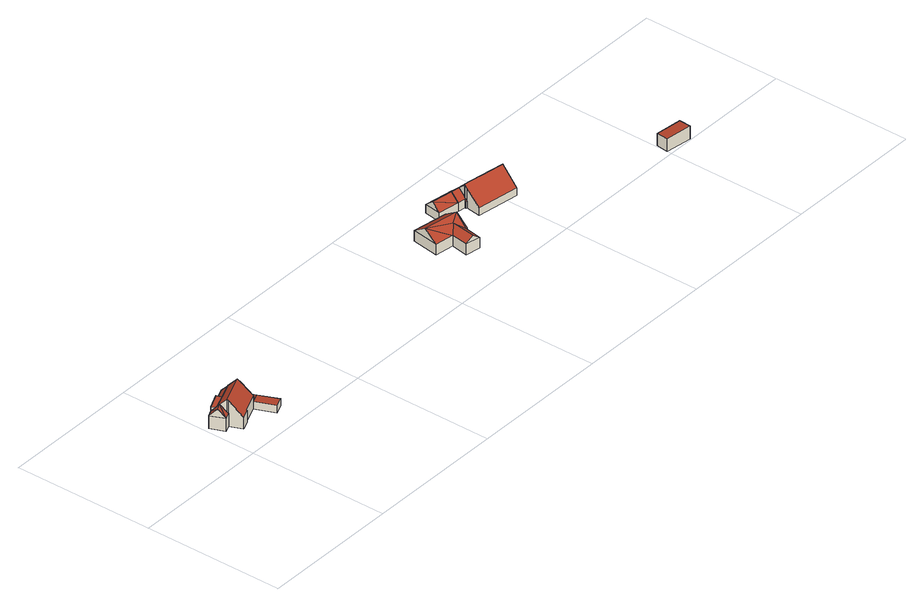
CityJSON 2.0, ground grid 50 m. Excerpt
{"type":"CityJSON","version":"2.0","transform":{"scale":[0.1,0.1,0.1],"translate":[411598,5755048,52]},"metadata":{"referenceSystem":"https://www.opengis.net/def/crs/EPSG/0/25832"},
"CityObjects":{
"building1":{"type":"Building","attributes":{"Gemeindeschluessel":"05515000","Geometrietyp2DReferenz":"3000","function":"31001_1000"},"address":[{"country":"Germany","locality":"Münster","thoroughfareNumber":"120","thoroughfareName":"Alter Mühlenweg"}],"children":["building1-1","building1-2","building1-3","building1-4","building1-5"]},
"building1-1":{"type":"BuildingPart","attributes":{"roofType":"2100","measuredHeight":2.79},"parents":["building1"],"geometry":[{"type":"Solid","lod":"2","boundaries":[[[[0,1,2,3]],[[4,5,1,0]],[[3,6,4,0]],[[7,2,1,5]],[[5,4,6,7]],[[7,6,3,2]]]],"semantics":{"surfaces":[{"type":"WallSurface"},{"type":"RoofSurface"},{"type":"GroundSurface"},{"type":"ClosureSurface"}],"values":[[0,0,1,2,3,3]]}}]},
"building1-2":{"type":"BuildingPart","attributes":{"roofType":"3100","measuredHeight":7.59},"parents":["building1"],"geometry":[{"type":"Solid","lod":"2","boundaries":[[[[8,9,10,11]],[[12,13,9,8]],[[14,15,13,12]],[[8,16,12]],[[8,11,17,18,19]],[[19,16,8]],[[16,19,20,21,22,14]],[[14,12,16]],[[9,13,15,23,24,10]],[[24,25,11,10]],[[23,26,25,24]],[[15,14,26,23]],[[21,27,22]],[[17,11,25]],[[19,18,20]],[[27,21,20,18,17,25,26]],[[22,27,26,14]]]],"semantics":{"surfaces":[{"type":"WallSurface"},{"type":"RoofSurface"},{"type":"GroundSurface"},{"type":"ClosureSurface"}],"values":[[0,0,0,0,1,1,1,1,2,3,3,3,0,0,0,3,3]]}}]},
"building1-3":{"type":"BuildingPart","attributes":{"roofType":"2100","measuredHeight":2.84},"parents":["building1"],"geometry":[{"type":"Solid","lod":"2","boundaries":[[[[28,29,5,4]],[[30,31,29,28]],[[32,33,31,30]],[[28,4,6,32,30]],[[7,5,29,31,33]],[[5,7,6,4]],[[7,33,32,6]]]],"semantics":{"surfaces":[{"type":"WallSurface"},{"type":"RoofSurface"},{"type":"GroundSurface"},{"type":"ClosureSurface"}],"values":[[0,0,0,1,2,3,3]]}}]},
"building1-4":{"type":"BuildingPart","attributes":{"roofType":"3100","measuredHeight":9.86},"parents":["building1"],"geometry":[{"type":"Solid","lod":"2","boundaries":[[[[34,35,36,37]],[[38,3,2,35,34]],[[39,40,33,32,41]],[[42,43,40,39]],[[44,45,43,42]],[[46,11,10,45,44]],[[37,36,47,48,49]],[[46,44,42,39,41,50,38,34,51]],[[37,49,21,20,18,51,34]],[[35,2,7,33,40,43,45,10,24,23,47,36]],[[6,3,38,50]],[[7,2,3,6]],[[6,50,41,32]],[[7,6,32,33]],[[11,46,51,17,25]],[[10,11,25,24]],[[17,51,18]],[[23,24,25,26]],[[27,26,25,17,18,20,21]],[[48,27,21,49]],[[47,23,26,27,48]]]],"semantics":{"surfaces":[{"type":"WallSurface"},{"type":"RoofSurface"},{"type":"GroundSurface"},{"type":"ClosureSurface"}],"values":[[0,0,0,0,0,0,0,1,1,2,0,3,0,3,0,3,0,3,3,0,3]]}}]},
"building1-5":{"type":"BuildingPart","attributes":{"roofType":"2100","measuredHeight":6.59},"parents":["building1"],"geometry":[{"type":"Solid","lod":"2","boundaries":[[[[52,53,15,14,54]],[[48,47,53,52]],[[48,52,54,22,27]],[[53,47,23,15]],[[26,23,47,48,27]],[[22,54,14]],[[26,14,15,23]],[[26,27,22,14]]]],"semantics":{"surfaces":[{"type":"WallSurface"},{"type":"RoofSurface"},{"type":"GroundSurface"},{"type":"ClosureSurface"}],"values":[[0,0,1,2,3,0,3,3]]}}]},
"building2":{"type":"Building","attributes":{"Gemeindeschluessel":"05515000","Geometrietyp2DReferenz":"3000","function":"51009_1610","roofType":"2100","measuredHeight":6.67},"geometry":[{"type":"Solid","lod":"2","boundaries":[[[[55,56,57,58]],[[59,60,56,55]],[[61,62,60,59]],[[58,57,62,61]],[[59,55,58,61]],[[56,60,62,57]]]],"semantics":{"surfaces":[{"type":"WallSurface"},{"type":"RoofSurface"},{"type":"GroundSurface"}],"values":[[0,0,0,0,1,2]]}}]},
"building3":{"type":"Building","attributes":{"Gemeindeschluessel":"05515000","Geometrietyp2DReferenz":"3000","function":"31001_1000","roofType":"5000","measuredHeight":7.06},"address":[{"country":"Germany","locality":"Münster","thoroughfareNumber":"91","thoroughfareName":"Alter Mühlenweg"}],"geometry":[{"type":"Solid","lod":"2","boundaries":[[[[63,64,65,66]],[[67,68,64,63]],[[69,70,68,67]],[[71,72,70,69]],[[73,74,72,71]],[[75,76,74,73]],[[77,78,76,75]],[[66,65,78,77]],[[77,75,79]],[[80,77,79]],[[80,79,81]],[[67,80,81]],[[81,69,67]],[[75,73,79]],[[79,73,71,81]],[[71,69,81]],[[80,67,63,82]],[[63,66,82]],[[82,66,77,80]],[[64,68,70,72,74,76,78,65]]]],"semantics":{"surfaces":[{"type":"WallSurface"},{"type":"RoofSurface"},{"type":"GroundSurface"}],"values":[[0,0,0,0,0,0,0,0,1,1,1,1,1,0,1,0,1,0,1,2]]}}]},
"building4":{"type":"Building","attributes":{"Gemeindeschluessel":"05515000","Geometrietyp2DReferenz":"3000","function":"31001_2460","roofType":"3100","measuredHeight":5.58},"geometry":[{"type":"Solid","lod":"2","boundaries":[[[[83,84,85,86]],[[87,88,84,83]],[[89,90,88,87]],[[86,85,90,89]],[[83,91,87]],[[89,92,86]],[[86,92,91]],[[91,83,86]],[[92,89,87]],[[87,91,92]],[[84,88,90,85]]]],"semantics":{"surfaces":[{"type":"WallSurface"},{"type":"RoofSurface"},{"type":"GroundSurface"}],"values":[[0,0,0,0,0,0,1,1,1,1,2]]}}]},
"building5":{"type":"Building","attributes":{"Gemeindeschluessel":"05515000","Geometrietyp2DReferenz":"3000","function":"51009_1610","roofType":"2100","measuredHeight":4.74},"geometry":[{"type":"Solid","lod":"2","boundaries":[[[[93,94,95,96]],[[97,98,94,93]],[[99,100,98,97]],[[101,102,100,99]],[[103,104,102,101]],[[96,95,104,103]],[[101,99,97,93,96,103]],[[94,98,100,102,104,95]]]],"semantics":{"surfaces":[{"type":"WallSurface"},{"type":"RoofSurface"},{"type":"GroundSurface"}],"values":[[0,0,0,0,0,0,1,2]]}}]},
"building6":{"type":"Building","attributes":{"Gemeindeschluessel":"05515000","Geometrietyp2DReferenz":"3000","function":"31001_1000"},"address":[{"country":"Germany","locality":"Münster","thoroughfareNumber":"91a","thoroughfareName":"Alter Mühlenweg"}],"children":["building6-1","building6-2","building6-3"]},
"building6-1":{"type":"BuildingPart","attributes":{"roofType":"2100","measuredHeight":8.3},"parents":["building6"],"geometry":[{"type":"Solid","lod":"2","boundaries":[[[[105,106,107,108]],[[109,110,106,105]],[[111,112,113,110,109]],[[108,107,114,115,116]],[[117,111,109,105,108,116]],[[106,110,113,118,114,107]],[[112,111,117,119,120]],[[118,113,112,120]],[[119,117,116,115]],[[118,120,119,115,114]]]],"semantics":{"surfaces":[{"type":"WallSurface"},{"type":"RoofSurface"},{"type":"GroundSurface"},{"type":"ClosureSurface"}],"values":[[0,0,0,0,1,2,0,3,0,3]]}}]},
"building6-2":{"type":"BuildingPart","attributes":{"roofType":"3100","measuredHeight":5.5},"parents":["building6"],"geometry":[{"type":"Solid","lod":"2","boundaries":[[[[121,122,113,112]],[[123,124,122,121]],[[86,125,124,123]],[[92,126,125,86]],[[127,128,126,92]],[[129,130,131,128,127]],[[132,129,127,92,133]],[[86,123,121,112,120,133,92]],[[122,124,125,126,128,131,134,118,113]],[[130,129,132]],[[131,130,132,133,134]],[[118,134,133,120]],[[113,118,120,112]]]],"semantics":{"surfaces":[{"type":"WallSurface"},{"type":"RoofSurface"},{"type":"GroundSurface"},{"type":"ClosureSurface"}],"values":[[0,0,0,0,0,0,1,1,2,0,3,3,3]]}}]},
"building6-3":{"type":"BuildingPart","attributes":{"roofType":"2100","measuredHeight":7.69},"parents":["building6"],"geometry":[{"type":"Solid","lod":"2","boundaries":[[[[135,98,131,130]],[[93,94,98,135]],[[96,95,94,93]],[[136,104,95,96]],[[137,102,104,136]],[[115,114,102,137]],[[115,137,136,96,93,135,130,132,119]],[[98,94,95,104,102,114,118,134,131]],[[119,120,118]],[[114,115,119,118]],[[133,120,119,132]],[[131,134,133,132,130]],[[134,118,120,133]]]],"semantics":{"surfaces":[{"type":"WallSurface"},{"type":"RoofSurface"},{"type":"GroundSurface"},{"type":"ClosureSurface"}],"values":[[0,0,0,0,0,0,1,2,0,3,0,3,3]]}}]},
"building7":{"type":"Building","attributes":{"Gemeindeschluessel":"05515000","Geometrietyp2DReferenz":"3000","function":"31001_2700","roofType":"2100","measuredHeight":4.72},"geometry":[{"type":"Solid","lod":"2","boundaries":[[[[138,139,140,141]],[[142,143,139,138]],[[144,145,143,142]],[[141,140,145,144]],[[142,138,141,144]],[[139,143,145,140]]]],"semantics":{"surfaces":[{"type":"WallSurface"},{"type":"RoofSurface"},{"type":"GroundSurface"}],"values":[[0,0,0,0,1,2]]}}]}
},
"vertices":[
[192,188,42],[192,188,16],[160,174,16],[160,174,44],[207,152,42],[207,152,16],[175,138,44],[175,138,16],
[30,127,63],[30,127,16],[55,137,16],[55,137,63],[9,177,63],[9,177,16],[33,188,63],[33,188,16],[20,152,92],[53,141,67],[44,162,91],[44,162,92],[43,165,89],[41,169,84],[39,174,78],[41,169,16],[53,141,16],[53,141,63],[41,169,63],[41,169,78],
[237,83,42],[237,83,16],[201,68,44],[201,68,16],[172,137,44],[172,137,16],
[156,185,114],[156,185,16],[144,212,16],[144,212,84],[160,174,103],[106,109,62],[106,109,16],[172,137,62],[107,107,59],[107,107,16],[73,93,59],[73,93,16],[55,137,110],[91,190,16],[91,190,82],[91,190,84],[175,138,62],[53,141,114],
[83,209,82],[83,209,16],[33,188,78],
[144,212,83],[144,212,17],[136,231,17],[136,231,63],[91,190,83],[91,190,17],[83,209,63],[83,209,17],
[1201,145,52],[1201,145,13],[1254,136,13],[1254,136,52],[1210,205,52],[1210,205,13],[1143,215,52],[1143,215,13],[1158,312,52],[1158,312,13],[1284,292,52],[1284,292,13],[1269,196,52],[1269,196,13],[1264,197,52],[1264,197,13],[1277,244,84],[1241,228,70],[1151,264,84],[1228,141,70],
[1285,317,43],[1285,317,12],[1361,306,12],[1361,306,43],[1294,377,43],[1294,377,12],[1370,365,43],[1370,365,12],[1289,347,68],[1366,336,68],
[1407,340,60],[1407,340,13],[1427,336,13],[1427,336,60],[1410,359,42],[1410,359,13],[1460,352,42],[1460,352,13],[1459,342,51],[1459,342,13],[1429,346,51],[1429,346,13],
[1535,220,41],[1535,220,13],[1545,283,13],[1545,283,96],[1383,243,41],[1383,243,13],[1391,295,86],[1391,295,38],[1391,295,13],[1452,297,13],[1452,297,90],[1452,297,96],[1393,306,96],[1393,306,13],[1393,306,90],[1393,306,47],
[1387,296,38],[1387,296,13],[1388,302,43],[1388,302,13],[1361,306,13],[1366,336,13],[1370,365,44],[1370,365,13],[1401,361,44],[1401,361,43],[1401,361,13],[1399,348,54],[1397,331,68],[1397,331,13],
[1410,359,43],[1429,346,52],[1459,342,52],
[2097,6,55],[2097,6,8],[2103,50,8],[2103,50,52],[2002,17,55],[2002,17,8],[2008,61,52],[2008,61,8]
]}
